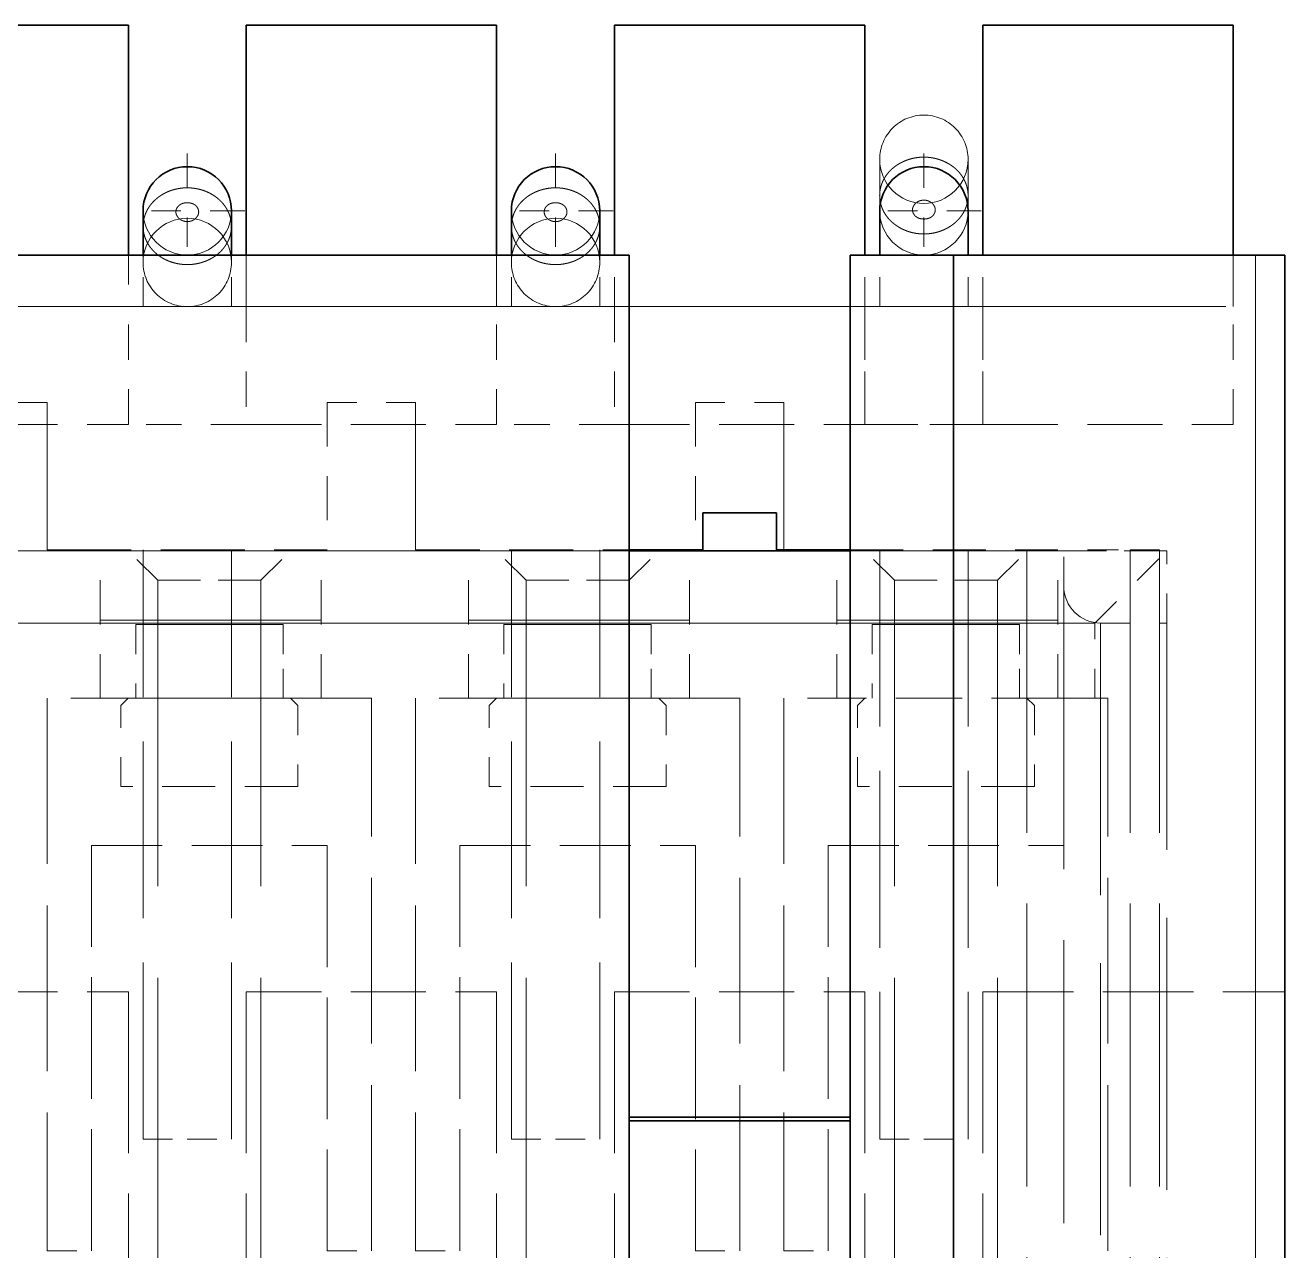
# Model space of a CAD drawing. Extents: x 23 to 417, y 3 to 294.
# Drawn here: x 121.774 to 126.049, y 101.903 to 106.062 of the extents above; entities that cross this region are included whole.
import ezdxf

# ---------------------------------------------------------------- set-up
doc = ezdxf.new("R2010")
doc.units = 0
doc.linetypes.add('DASHDOT', pattern=[18.5, 12, -3, 0.5, -3])
doc.linetypes.add('DASHED', pattern=[15, 12, -3])
doc.layers.get('0').update_dxf_attribs({"lineweight": 13})

# ---------------------------------------------------------------- blocks, each defined once
blk = doc.blocks.new('BLOCK3474')
at = {"color": 7, "linetype": 'DASHDOT', "lineweight": 13, "ltscale": 0.0195}
for p, q in [((9.0998, -39.8223), (9.0998, -40.6023)), ((9.4898, -40.2123), (8.7098, -40.2123))]:
    blk.add_line(p, q, dxfattribs=at)
blk = doc.blocks.new('BLOCK3481')
at = {"color": 7, "linetype": 'DASHDOT', "lineweight": 13, "ltscale": 0.0195}
for p, q in [((4.0998, -39.8223), (4.0998, -40.6023)), ((4.4898, -40.2123), (3.7098, -40.2123))]:
    blk.add_line(p, q, dxfattribs=at)
blk = doc.blocks.new('BLOCK3482')
at = {"color": 7, "linetype": 'DASHDOT', "lineweight": 13, "ltscale": 0.0195}
for p, q in [((6.5998, -39.8223), (6.5998, -40.6023)), ((6.9898, -40.2123), (6.2098, -40.2123))]:
    blk.add_line(p, q, dxfattribs=at)
blk = doc.blocks.new('BLOCK3494')
at = {"color": 7, "lineweight": 35, "ltscale": 0.0425}
for p, q in [((1.9998, -38.9523), (3.6998, -38.9523)), ((1.9998, -38.9523), (3.6998, -38.9523)), ((4.4998, -38.9523), (6.1998, -38.9523)), ((4.4998, -38.9523), (6.1998, -38.9523)), ((6.9998, -38.9523), (8.6998, -38.9523)), ((6.9998, -38.9523), (8.6998, -38.9523)), ((9.4998, -38.9523), (11.1998, -38.9523)), ((9.4998, -38.9523), (11.1998, -38.9523))]:
    blk.add_line(p, q, dxfattribs=at)
at = {"color": 7, "lineweight": 35, "ltscale": 0.039}
for p, q in [((3.6998, -38.9523), (3.6998, -40.5123)), ((3.6998, -38.9523), (3.6998, -40.5123)), ((4.4998, -40.5123), (4.4998, -38.9523)), ((4.4998, -40.5123), (4.4998, -38.9523)), ((6.1998, -38.9523), (6.1998, -40.5123)), ((6.1998, -38.9523), (6.1998, -40.5123)), ((6.9998, -40.5123), (6.9998, -38.9523)), ((6.9998, -40.5123), (6.9998, -38.9523)), ((8.6998, -38.9523), (8.6998, -40.5123)), ((8.6998, -38.9523), (8.6998, -40.5123)), ((9.4998, -40.5123), (9.4998, -38.9523)), ((9.4998, -40.5123), (9.4998, -38.9523)), ((11.1998, -40.5123), (11.1998, -38.9523)), ((11.1998, -38.9523), (11.1998, -40.5123))]:
    blk.add_line(p, q, dxfattribs=at)
at = {"color": 7, "linetype": 'DASHED', "lineweight": 13, "ltscale": 0.00875}
for p, q in [((8.7998, -40.2123), (8.7998, -39.8623)), ((8.7998, -40.2123), (8.7998, -39.8623)), ((9.3998, -40.2123), (9.3998, -39.8623)), ((9.3998, -40.2123), (9.3998, -39.8623)), ((3.7998, -40.2123), (3.7998, -40.5623)), ((3.7998, -40.2123), (3.7998, -40.5623)), ((4.3998, -40.2123), (4.3998, -40.5623)), ((4.3998, -40.2123), (4.3998, -40.5623)), ((6.2998, -40.2123), (6.2998, -40.5623)), ((6.2998, -40.2123), (6.2998, -40.5623)), ((6.8998, -40.2123), (6.8998, -40.5623)), ((6.8998, -40.2123), (6.8998, -40.5623)), ((3.6998, -40.5123), (3.6998, -40.8623)), ((3.6998, -40.5123), (3.6998, -40.8623)), ((3.7998, -40.8623), (3.7998, -40.5123)), ((3.7998, -40.8623), (3.7998, -40.5123)), ((4.3998, -40.8623), (4.3998, -40.5123)), ((4.3998, -40.8623), (4.3998, -40.5123)), ((4.4998, -40.8623), (4.4998, -40.5123)), ((4.4998, -40.5123), (4.4998, -40.8623)), ((6.1998, -40.5123), (6.1998, -40.8623)), ((6.1998, -40.8623), (6.1998, -40.5123)), ((6.2998, -40.8623), (6.2998, -40.5123)), ((6.2998, -40.8623), (6.2998, -40.5123)), ((6.8998, -40.8623), (6.8998, -40.5123)), ((6.8998, -40.8623), (6.8998, -40.5123)), ((6.9998, -40.8623), (6.9998, -40.5123)), ((6.9998, -40.8623), (6.9998, -40.5123)), ((8.6998, -40.8623), (8.6998, -40.5123)), ((8.6998, -40.8623), (8.6998, -40.5123)), ((8.7998, -40.8623), (8.7998, -40.5123)), ((8.7998, -40.8623), (8.7998, -40.5123)), ((9.3998, -40.8623), (9.3998, -40.5123)), ((9.3998, -40.8623), (9.3998, -40.5123)), ((9.4998, -40.8623), (9.4998, -40.5123)), ((9.4998, -40.8623), (9.4998, -40.5123)), ((11.1998, -40.5123), (11.1998, -40.8623)), ((11.1998, -40.8623), (11.1998, -40.5123))]:
    blk.add_line(p, q, dxfattribs=at)
at = {"color": 7, "linetype": 'DASHED', "lineweight": 13, "ltscale": 0.006138}
for p, q in [((8.7998, -39.8623), (8.7998, -40.1078)), ((8.7998, -39.8623), (8.7998, -40.1078)), ((3.7998, -40.5623), (3.7998, -40.3168)), ((3.7998, -40.5623), (3.7998, -40.3168)), ((4.3998, -40.5623), (4.3998, -40.3168)), ((4.3998, -40.5623), (4.3998, -40.3168)), ((6.2998, -40.5623), (6.2998, -40.3168)), ((6.2998, -40.5623), (6.2998, -40.3168)), ((6.8998, -40.5623), (6.8998, -40.3168)), ((6.8998, -40.5623), (6.8998, -40.3168))]:
    blk.add_line(p, q, dxfattribs=at)
at = {"color": 7, "linetype": 'DASHED', "lineweight": 13, "ltscale": 0.006137}
blk.add_line((9.3998, -39.8623), (9.3998, -40.1078), dxfattribs=at)
blk.add_line((9.3998, -39.8623), (9.3998, -40.1078), dxfattribs=at)
at = {"color": 7, "lineweight": 35, "ltscale": 0.0075}
for p, q in [((3.7998, -40.5123), (3.7998, -40.2123)), ((3.7998, -40.5123), (3.7998, -40.2123)), ((4.3998, -40.5123), (4.3998, -40.2123)), ((4.3998, -40.5123), (4.3998, -40.2123)), ((6.2998, -40.5123), (6.2998, -40.2123)), ((6.2998, -40.5123), (6.2998, -40.2123)), ((6.8998, -40.5123), (6.8998, -40.2123)), ((6.8998, -40.5123), (6.8998, -40.2123)), ((8.7998, -40.5123), (8.7998, -40.2123)), ((8.7998, -40.5123), (8.7998, -40.2123)), ((9.3998, -40.5123), (9.3998, -40.2123)), ((9.3998, -40.5123), (9.3998, -40.2123))]:
    blk.add_line(p, q, dxfattribs=at)
at = {"color": 7, "lineweight": 35, "ltscale": 0.4625}
for p, q in [((7.0998, -40.5123), (-11.4002, -40.5123)), ((-11.4002, -40.5123), (7.0998, -40.5123))]:
    blk.add_line(p, q, dxfattribs=at)
at = {"color": 7, "lineweight": 35, "ltscale": 0.146875}
for p, q in [((7.0998, -46.3873), (7.0998, -40.5123)), ((7.0998, -40.5123), (7.0998, -46.3873)), ((8.5998, -46.3873), (8.5998, -40.5123)), ((8.5998, -46.3873), (8.5998, -40.5123))]:
    blk.add_line(p, q, dxfattribs=at)
at = {"color": 7, "lineweight": 35, "ltscale": 0.0175}
blk.add_line((8.5998, -40.5123), (9.2998, -40.5123), dxfattribs=at)
blk.add_line((8.5998, -40.5123), (9.2998, -40.5123), dxfattribs=at)
at = {"color": 7, "lineweight": 35, "ltscale": 0.05125}
blk.add_line((9.2998, -40.5123), (11.3498, -40.5123), dxfattribs=at)
blk.add_line((9.2998, -40.5123), (11.3498, -40.5123), dxfattribs=at)
at = {"color": 7, "lineweight": 35, "ltscale": 0.21625}
for p, q in [((9.2998, -49.1623), (9.2998, -40.5123)), ((9.2998, -49.1623), (9.2998, -40.5123)), ((11.5498, -40.5123), (11.5498, -49.1623)), ((11.5498, -40.5123), (11.5498, -49.1623))]:
    blk.add_line(p, q, dxfattribs=at)
at = {"color": 7, "lineweight": 35, "ltscale": 0.005}
blk.add_line((11.3498, -40.5123), (11.5498, -40.5123), dxfattribs=at)
blk.add_line((11.3498, -40.5123), (11.5498, -40.5123), dxfattribs=at)
at = {"color": 7, "lineweight": 13, "ltscale": 0.21625}
blk.add_line((11.3498, -40.5123), (11.3498, -49.1623), dxfattribs=at)
blk.add_line((11.3498, -40.5123), (11.3498, -49.1623), dxfattribs=at)
at = {"color": 7, "linetype": 'DASHED', "lineweight": 13}
for p, q in [((-15.8502, -40.8623), (11.5498, -40.8623)), ((-15.8502, -40.8623), (11.5498, -40.8623)), ((10.2596, -43.0095), (-14.2604, -43.0095)), ((10.2596, -43.0095), (-14.2604, -43.0095))]:
    blk.add_line(p, q, dxfattribs=at)
at = {"color": 7, "linetype": 'DASHED', "lineweight": 13, "ltscale": 0.02}
for p, q in [((3.6998, -41.6623), (3.6998, -40.8623)), ((3.6998, -41.6623), (3.6998, -40.8623)), ((4.4998, -40.8623), (4.4998, -41.6623)), ((4.4998, -40.8623), (4.4998, -41.6623)), ((6.1998, -41.6623), (6.1998, -40.8623)), ((6.1998, -41.6623), (6.1998, -40.8623)), ((6.9998, -40.8623), (6.9998, -41.6623)), ((6.9998, -40.8623), (6.9998, -41.6623)), ((8.6998, -40.8623), (8.6998, -41.6623)), ((8.6998, -41.6623), (8.6998, -40.8623)), ((9.4998, -41.6623), (9.4998, -40.8623)), ((9.4998, -40.8623), (9.4998, -41.6623)), ((11.1998, -41.6623), (11.1998, -40.8623)), ((11.1998, -41.6623), (11.1998, -40.8623)), ((4.4998, -41.6623), (3.6998, -41.6623)), ((4.4998, -41.6623), (3.6998, -41.6623)), ((6.9998, -41.6623), (6.1998, -41.6623)), ((6.9998, -41.6623), (6.1998, -41.6623)), ((8.6998, -41.6623), (9.4998, -41.6623)), ((9.4998, -41.6623), (8.6998, -41.6623))]:
    blk.add_line(p, q, dxfattribs=at)
at = {"color": 7, "linetype": 'DASHED', "lineweight": 13, "ltscale": 0.015}
for p, q in [((3.1498, -41.5123), (2.5498, -41.5123)), ((2.5498, -41.5123), (3.1498, -41.5123)), ((5.6498, -41.5123), (5.0498, -41.5123)), ((5.0498, -41.5123), (5.6498, -41.5123)), ((8.1498, -41.5123), (7.5498, -41.5123)), ((7.5498, -41.5123), (8.1498, -41.5123))]:
    blk.add_line(p, q, dxfattribs=at)
at = {"color": 7, "linetype": 'DASHED', "lineweight": 13, "ltscale": 0.025}
for p, q in [((3.1498, -42.5123), (3.1498, -41.5123)), ((3.1498, -41.5123), (3.1498, -42.5123)), ((5.0498, -41.5123), (5.0498, -42.5123)), ((5.0498, -41.5123), (5.0498, -42.5123)), ((5.6498, -42.5123), (5.6498, -41.5123)), ((5.6498, -41.5123), (5.6498, -42.5123)), ((7.5498, -41.5123), (7.5498, -42.5123)), ((7.5498, -41.5123), (7.5498, -42.5123)), ((8.1498, -42.5123), (8.1498, -41.5123)), ((8.1498, -41.5123), (8.1498, -42.5123)), ((3.5096, -43.5195), (3.5096, -42.5195)), ((3.5096, -43.5195), (3.5096, -42.5195)), ((5.0096, -43.5195), (5.0096, -42.5195)), ((5.0096, -43.5195), (5.0096, -42.5195)), ((6.0096, -43.5195), (6.0096, -42.5195)), ((6.0096, -43.5195), (6.0096, -42.5195)), ((7.5096, -43.5195), (7.5096, -42.5195)), ((7.5096, -43.5195), (7.5096, -42.5195)), ((8.5096, -43.5195), (8.5096, -42.5195)), ((8.5096, -43.5195), (8.5096, -42.5195)), ((10.0096, -43.5195), (10.0096, -42.5195)), ((10.0096, -43.5195), (10.0096, -42.5195)), ((3.7496, -43.0195), (4.7496, -43.0195)), ((4.7496, -43.0195), (3.7496, -43.0195)), ((6.2496, -43.0195), (7.2496, -43.0195)), ((7.2496, -43.0195), (6.2496, -43.0195)), ((8.7496, -43.0195), (9.7496, -43.0195)), ((9.7496, -43.0195), (8.7496, -43.0195))]:
    blk.add_line(p, q, dxfattribs=at)
at = {"color": 7, "linetype": 'DASHED', "lineweight": 13, "ltscale": 0.0425}
for p, q in [((1.9998, -41.6623), (3.6998, -41.6623)), ((1.9998, -41.6623), (3.6998, -41.6623)), ((4.4998, -41.6623), (6.1998, -41.6623)), ((4.4998, -41.6623), (6.1998, -41.6623)), ((6.9998, -41.6623), (8.6998, -41.6623)), ((6.9998, -41.6623), (8.6998, -41.6623)), ((9.4998, -41.6623), (11.1998, -41.6623)), ((9.4998, -41.6623), (11.1998, -41.6623)), ((1.9998, -45.5123), (3.6998, -45.5123)), ((1.9998, -45.5123), (3.6998, -45.5123)), ((4.4998, -45.5123), (6.1998, -45.5123)), ((4.4998, -45.5123), (6.1998, -45.5123)), ((6.9998, -45.5123), (8.6998, -45.5123)), ((6.9998, -45.5123), (8.6998, -45.5123))]:
    blk.add_line(p, q, dxfattribs=at)
at = {"color": 7, "lineweight": 35, "ltscale": 0.00625}
for p, q in [((7.5998, -42.2623), (7.5998, -42.5123)), ((7.5998, -42.2623), (7.5998, -42.5123)), ((8.0998, -42.5123), (8.0998, -42.2623)), ((8.0998, -42.5123), (8.0998, -42.2623))]:
    blk.add_line(p, q, dxfattribs=at)
at = {"color": 7, "lineweight": 35, "ltscale": 0.0125}
for p, q in [((8.0998, -42.2623), (7.5998, -42.2623)), ((8.0998, -42.2623), (7.5998, -42.2623)), ((7.5998, -42.5123), (7.0998, -42.5123)), ((7.0998, -42.5123), (7.5998, -42.5123)), ((8.5998, -42.5123), (8.0998, -42.5123)), ((8.0998, -42.5123), (8.5998, -42.5123))]:
    blk.add_line(p, q, dxfattribs=at)
at = {"color": 7, "linetype": 'DASHED', "lineweight": 13, "ltscale": 0.4625}
for p, q in [((7.0998, -42.5195), (-11.4002, -42.5195)), ((-11.4002, -42.5195), (7.0998, -42.5195))]:
    blk.add_line(p, q, dxfattribs=at)
at = {"color": 7, "linetype": 'DASHED', "lineweight": 13, "ltscale": 0.0475}
blk.add_line((3.1498, -42.5123), (5.0498, -42.5123), dxfattribs=at)
blk.add_line((3.1498, -42.5123), (5.0498, -42.5123), dxfattribs=at)
at = {"color": 7, "linetype": 'DASHED', "lineweight": 13, "ltscale": 0.007071}
for p, q in [((3.8996, -42.7195), (3.6996, -42.5195)), ((3.8996, -42.7195), (3.6996, -42.5195)), ((4.5996, -42.7195), (4.7996, -42.5195)), ((4.5996, -42.7195), (4.7996, -42.5195)), ((6.3996, -42.7195), (6.1996, -42.5195)), ((6.3996, -42.7195), (6.1996, -42.5195)), ((7.0996, -42.7195), (7.2996, -42.5195)), ((7.0996, -42.7195), (7.2996, -42.5195)), ((8.8996, -42.7195), (8.6996, -42.5195)), ((8.8996, -42.7195), (8.6996, -42.5195)), ((9.5996, -42.7195), (9.7996, -42.5195)), ((9.5996, -42.7195), (9.7996, -42.5195))]:
    blk.add_line(p, q, dxfattribs=at)
at = {"color": 7, "linetype": 'DASHED', "lineweight": 13, "ltscale": 0.1}
for p, q in [((3.7998, -46.5123), (3.7998, -42.5123)), ((3.7998, -46.5123), (3.7998, -42.5123)), ((4.3998, -46.5123), (4.3998, -42.5123)), ((4.3998, -46.5123), (4.3998, -42.5123)), ((6.2998, -46.5123), (6.2998, -42.5123)), ((6.2998, -46.5123), (6.2998, -42.5123)), ((6.8998, -46.5123), (6.8998, -42.5123)), ((6.8998, -46.5123), (6.8998, -42.5123)), ((8.7998, -42.5123), (8.7998, -46.5123)), ((8.7998, -42.5123), (8.7998, -46.5123)), ((9.3998, -42.5123), (9.3998, -46.5123)), ((9.3998, -42.5123), (9.3998, -46.5123))]:
    blk.add_line(p, q, dxfattribs=at)
at = {"color": 7, "linetype": 'DASHED', "lineweight": 13, "ltscale": 0.03625}
blk.add_line((5.6498, -42.5123), (7.0998, -42.5123), dxfattribs=at)
blk.add_line((5.6498, -42.5123), (7.0998, -42.5123), dxfattribs=at)
at = {"color": 7, "lineweight": 35, "ltscale": 0.0375}
for p, q in [((8.5998, -42.5195), (7.0998, -42.5195)), ((7.0998, -42.5195), (8.5998, -42.5195)), ((7.0998, -46.3623), (8.5998, -46.3623)), ((7.0998, -46.3623), (8.5998, -46.3623)), ((7.0998, -46.3873), (8.5998, -46.3873)), ((7.0998, -46.3873), (8.5998, -46.3873))]:
    blk.add_line(p, q, dxfattribs=at)
at = {"color": 7, "linetype": 'DASHED', "lineweight": 13, "ltscale": 0.03}
for p, q in [((8.5998, -42.5123), (9.7998, -42.5123)), ((8.5998, -42.5123), (9.7998, -42.5123)), ((4.8496, -44.1195), (3.6496, -44.1195)), ((4.8496, -44.1195), (3.6496, -44.1195)), ((7.3496, -44.1195), (6.1496, -44.1195)), ((7.3496, -44.1195), (6.1496, -44.1195)), ((9.8496, -44.1195), (8.6496, -44.1195)), ((9.8496, -44.1195), (8.6496, -44.1195))]:
    blk.add_line(p, q, dxfattribs=at)
at = {"color": 7, "linetype": 'DASHED', "lineweight": 13, "ltscale": 0.036244}
for p, q in [((10.0496, -42.5195), (8.5998, -42.5195)), ((8.5998, -42.5195), (10.0496, -42.5195))]:
    blk.add_line(p, q, dxfattribs=at)
at = {"color": 7, "linetype": 'DASHED', "lineweight": 13, "ltscale": 0.0175}
for p, q in [((9.7998, -42.5123), (10.4998, -42.5123)), ((9.7998, -42.5123), (10.4998, -42.5123)), ((10.7496, -42.5195), (10.0496, -42.5195)), ((10.0496, -42.5195), (10.7496, -42.5195)), ((4.5996, -42.7195), (3.8996, -42.7195)), ((3.8996, -42.7195), (4.5996, -42.7195)), ((4.5996, -42.7195), (3.8996, -42.7195)), ((3.8996, -42.7195), (4.5996, -42.7195)), ((7.0996, -42.7195), (6.3996, -42.7195)), ((6.3996, -42.7195), (7.0996, -42.7195)), ((7.0996, -42.7195), (6.3996, -42.7195)), ((6.3996, -42.7195), (7.0996, -42.7195)), ((9.5996, -42.7195), (8.8996, -42.7195)), ((8.8996, -42.7195), (9.5996, -42.7195)), ((9.5996, -42.7195), (8.8996, -42.7195)), ((8.8996, -42.7195), (9.5996, -42.7195))]:
    blk.add_line(p, q, dxfattribs=at)
at = {"color": 7, "linetype": 'DASHED', "lineweight": 13, "ltscale": 0.16}
for p, q in [((9.7998, -42.5123), (9.7998, -48.9123)), ((9.7998, -42.5123), (9.7998, -48.9123)), ((10.4998, -42.5123), (10.4998, -48.9123)), ((10.4998, -42.5123), (10.4998, -48.9123)), ((10.4998, -42.5123), (10.4998, -48.9123)), ((10.4998, -42.5123), (10.4998, -48.9123)), ((10.6998, -42.5123), (10.6998, -48.9123)), ((10.6998, -42.5123), (10.6998, -48.9123))]:
    blk.add_line(p, q, dxfattribs=at)
at = {"color": 7, "linetype": 'DASHED', "lineweight": 13, "ltscale": 0.006}
blk.add_line((10.0496, -42.7595), (10.0496, -42.5195), dxfattribs=at)
blk.add_line((10.0496, -42.7595), (10.0496, -42.5195), dxfattribs=at)
at = {"color": 7, "linetype": 'DASHED', "lineweight": 13, "ltscale": 0.017324}
blk.add_line((10.2596, -43.0095), (10.7496, -42.5195), dxfattribs=at)
blk.add_line((10.2596, -43.0095), (10.7496, -42.5195), dxfattribs=at)
at = {"color": 7, "linetype": 'DASHED', "lineweight": 13, "ltscale": 0.005}
blk.add_line((10.6998, -42.5123), (10.4998, -42.5123), dxfattribs=at)
blk.add_line((10.6998, -42.5123), (10.4998, -42.5123), dxfattribs=at)
at = {"color": 7, "linetype": 'DASHED', "lineweight": 13, "ltscale": 0.01225}
blk.add_line((10.7496, -43.0095), (10.7496, -42.5195), dxfattribs=at)
blk.add_line((10.7496, -43.0095), (10.7496, -42.5195), dxfattribs=at)
at = {"color": 7, "linetype": 'DASHED', "lineweight": 13, "ltscale": 0.2075}
for p, q in [((3.8996, -51.0195), (3.8996, -42.7195)), ((3.8996, -51.0195), (3.8996, -42.7195)), ((4.5996, -51.0195), (4.5996, -42.7195)), ((4.5996, -51.0195), (4.5996, -42.7195)), ((6.3996, -51.0195), (6.3996, -42.7195)), ((6.3996, -51.0195), (6.3996, -42.7195)), ((8.8996, -51.0195), (8.8996, -42.7195)), ((8.8996, -51.0195), (8.8996, -42.7195)), ((9.5996, -51.0195), (9.5996, -42.7195)), ((9.5996, -51.0195), (9.5996, -42.7195))]:
    blk.add_line(p, q, dxfattribs=at)
at = {"color": 7, "linetype": 'DASHED', "lineweight": 13, "ltscale": 0.160071}
blk.add_line((10.0496, -42.7595), (10.0496, -49.1623), dxfattribs=at)
blk.add_line((10.0496, -42.7595), (10.0496, -49.1623), dxfattribs=at)
at = {"color": 7, "linetype": 'DASHED', "lineweight": 13, "ltscale": 0.0375}
for p, q in [((5.0096, -42.9895), (3.5096, -42.9895)), ((3.5096, -42.9895), (5.0096, -42.9895)), ((7.5096, -42.9895), (6.0096, -42.9895)), ((6.0096, -42.9895), (7.5096, -42.9895)), ((10.0096, -42.9895), (8.5096, -42.9895)), ((8.5096, -42.9895), (10.0096, -42.9895)), ((3.5096, -43.5195), (5.0096, -43.5195)), ((5.0096, -43.5195), (3.5096, -43.5195)), ((6.0096, -43.5195), (7.5096, -43.5195)), ((7.5096, -43.5195), (6.0096, -43.5195)), ((10.0096, -43.5195), (8.5096, -43.5195)), ((10.0096, -43.5195), (8.5096, -43.5195))]:
    blk.add_line(p, q, dxfattribs=at)
at = {"color": 7, "linetype": 'DASHED', "lineweight": 13, "ltscale": 0.0125}
for p, q in [((3.7496, -43.0195), (3.7496, -43.5195)), ((3.7496, -43.0195), (3.7496, -43.5195)), ((4.7496, -43.5195), (4.7496, -43.0195)), ((4.7496, -43.0195), (4.7496, -43.5195)), ((6.2496, -43.0195), (6.2496, -43.5195)), ((6.2496, -43.0195), (6.2496, -43.5195)), ((7.2496, -43.5195), (7.2496, -43.0195)), ((7.2496, -43.0195), (7.2496, -43.5195)), ((8.7496, -43.0195), (8.7496, -43.5195)), ((8.7496, -43.0195), (8.7496, -43.5195)), ((9.7496, -43.5195), (9.7496, -43.0195)), ((9.7496, -43.0195), (9.7496, -43.5195))]:
    blk.add_line(p, q, dxfattribs=at)
at = {"color": 7, "linetype": 'DASHED', "lineweight": 13, "ltscale": 0.01275}
blk.add_line((10.2596, -43.5195), (10.2596, -43.0095), dxfattribs=at)
blk.add_line((10.2596, -43.5195), (10.2596, -43.0095), dxfattribs=at)
at = {"color": 7, "linetype": 'DASHED', "lineweight": 13, "ltscale": 0.01125}
blk.add_line((10.2996, -43.0095), (10.7496, -43.0095), dxfattribs=at)
blk.add_line((10.2996, -43.0095), (10.7496, -43.0095), dxfattribs=at)
at = {"color": 7, "linetype": 'DASHED', "lineweight": 13, "ltscale": 0.153821}
for p, q in [((10.2996, -43.0095), (10.2996, -49.1623)), ((10.2996, -43.0095), (10.2996, -49.1623)), ((10.7496, -49.1623), (10.7496, -43.0095)), ((10.7496, -49.1623), (10.7496, -43.0095))]:
    blk.add_line(p, q, dxfattribs=at)
at = {"color": 7, "linetype": 'DASHED', "lineweight": 13, "ltscale": 0.009}
for p, q in [((3.5096, -43.5195), (3.1496, -43.5195)), ((3.5096, -43.5195), (3.1496, -43.5195)), ((6.0096, -43.5195), (5.6496, -43.5195)), ((6.0096, -43.5195), (5.6496, -43.5195)), ((8.5096, -43.5195), (8.1496, -43.5195)), ((8.5096, -43.5195), (8.1496, -43.5195))]:
    blk.add_line(p, q, dxfattribs=at)
at = {"color": 7, "linetype": 'DASHED', "lineweight": 13, "ltscale": 0.09375}
for p, q in [((3.1496, -43.5195), (3.1496, -47.2695)), ((3.1496, -43.5195), (3.1496, -47.2695)), ((5.3496, -47.2695), (5.3496, -43.5195)), ((5.3496, -47.2695), (5.3496, -43.5195)), ((5.6496, -43.5195), (5.6496, -47.2695)), ((5.6496, -43.5195), (5.6496, -47.2695)), ((7.8496, -47.2695), (7.8496, -43.5195)), ((7.8496, -47.2695), (7.8496, -43.5195)), ((8.1496, -43.5195), (8.1496, -47.2695)), ((8.1496, -43.5195), (8.1496, -47.2695)), ((10.3496, -47.2695), (10.3496, -43.5195)), ((10.3496, -47.2695), (10.3496, -43.5195))]:
    blk.add_line(p, q, dxfattribs=at)
at = {"color": 7, "linetype": 'DASHED', "lineweight": 13, "ltscale": 0.00475}
for p, q in [((3.6996, -43.5195), (3.5096, -43.5195)), ((3.5096, -43.5195), (3.6996, -43.5195)), ((6.1996, -43.5195), (6.0096, -43.5195)), ((6.0096, -43.5195), (6.1996, -43.5195)), ((8.5096, -43.5195), (8.6996, -43.5195)), ((8.5096, -43.5195), (8.6996, -43.5195))]:
    blk.add_line(p, q, dxfattribs=at)
at = {"color": 7, "linetype": 'DASHED', "lineweight": 13, "ltscale": 0.001768}
for p, q in [((3.6496, -43.5695), (3.6996, -43.5195)), ((3.6496, -43.5695), (3.6996, -43.5195)), ((4.7996, -43.5195), (4.8496, -43.5695)), ((4.7996, -43.5195), (4.8496, -43.5695)), ((6.1496, -43.5695), (6.1996, -43.5195)), ((6.1496, -43.5695), (6.1996, -43.5195)), ((7.2996, -43.5195), (7.3496, -43.5695)), ((7.2996, -43.5195), (7.3496, -43.5695)), ((8.6496, -43.5695), (8.6996, -43.5195)), ((8.6496, -43.5695), (8.6996, -43.5195)), ((9.8496, -43.5695), (9.7996, -43.5195)), ((9.7996, -43.5195), (9.8496, -43.5695))]:
    blk.add_line(p, q, dxfattribs=at)
at = {"color": 7, "linetype": 'DASHED', "lineweight": 13, "ltscale": 0.00525}
for p, q in [((5.0096, -43.5195), (4.7996, -43.5195)), ((5.0096, -43.5195), (4.7996, -43.5195)), ((7.5096, -43.5195), (7.2996, -43.5195)), ((7.5096, -43.5195), (7.2996, -43.5195)), ((10.0096, -43.5195), (9.7996, -43.5195)), ((10.0096, -43.5195), (9.7996, -43.5195))]:
    blk.add_line(p, q, dxfattribs=at)
at = {"color": 7, "linetype": 'DASHED', "lineweight": 13, "ltscale": 0.0085}
for p, q in [((5.0096, -43.5195), (5.3496, -43.5195)), ((5.3496, -43.5195), (5.0096, -43.5195)), ((7.5096, -43.5195), (7.8496, -43.5195)), ((7.8496, -43.5195), (7.5096, -43.5195)), ((10.0096, -43.5195), (10.3496, -43.5195)), ((10.3496, -43.5195), (10.0096, -43.5195))]:
    blk.add_line(p, q, dxfattribs=at)
at = {"color": 7, "linetype": 'DASHED', "lineweight": 13, "ltscale": 0.01375}
for p, q in [((3.6496, -44.1195), (3.6496, -43.5695)), ((3.6496, -44.1195), (3.6496, -43.5695)), ((4.8496, -43.5695), (4.8496, -44.1195)), ((4.8496, -43.5695), (4.8496, -44.1195)), ((6.1496, -44.1195), (6.1496, -43.5695)), ((6.1496, -44.1195), (6.1496, -43.5695)), ((7.3496, -43.5695), (7.3496, -44.1195)), ((7.3496, -43.5695), (7.3496, -44.1195)), ((8.6496, -44.1195), (8.6496, -43.5695)), ((8.6496, -44.1195), (8.6496, -43.5695)), ((9.8496, -43.5695), (9.8496, -44.1195)), ((9.8496, -43.5695), (9.8496, -44.1195))]:
    blk.add_line(p, q, dxfattribs=at)
at = {"color": 7, "linetype": 'DASHED', "lineweight": 13, "ltscale": 0.06875}
for p, q in [((3.4496, -47.2695), (3.4496, -44.5195)), ((3.4496, -47.2695), (3.4496, -44.5195)), ((5.0496, -44.5195), (5.0496, -47.2695)), ((5.0496, -44.5195), (5.0496, -47.2695)), ((5.9496, -47.2695), (5.9496, -44.5195)), ((5.9496, -47.2695), (5.9496, -44.5195)), ((7.5496, -44.5195), (7.5496, -47.2695)), ((7.5496, -44.5195), (7.5496, -47.2695)), ((8.4496, -47.2695), (8.4496, -44.5195)), ((8.4496, -47.2695), (8.4496, -44.5195))]:
    blk.add_line(p, q, dxfattribs=at)
at = {"color": 7, "linetype": 'DASHED', "lineweight": 13, "ltscale": 0.04}
for p, q in [((3.4496, -44.5195), (5.0496, -44.5195)), ((3.4496, -44.5195), (5.0496, -44.5195)), ((5.9496, -44.5195), (7.5496, -44.5195)), ((5.9496, -44.5195), (7.5496, -44.5195)), ((8.4496, -44.5195), (10.0496, -44.5195)), ((8.4496, -44.5195), (10.0496, -44.5195))]:
    blk.add_line(p, q, dxfattribs=at)
at = {"color": 7, "linetype": 'DASHED', "lineweight": 13, "ltscale": 0.09125}
for p, q in [((3.6998, -45.5123), (3.6998, -49.1623)), ((3.6998, -45.5123), (3.6998, -49.1623)), ((4.4998, -45.5123), (4.4998, -49.1623)), ((4.4998, -45.5123), (4.4998, -49.1623)), ((6.1998, -45.5123), (6.1998, -49.1623)), ((6.1998, -45.5123), (6.1998, -49.1623)), ((6.9998, -45.5123), (6.9998, -49.1623)), ((6.9998, -45.5123), (6.9998, -49.1623)), ((8.6998, -45.5123), (8.6998, -49.1623)), ((8.6998, -45.5123), (8.6998, -49.1623)), ((9.4998, -45.5123), (9.4998, -49.1623)), ((9.4998, -45.5123), (9.4998, -49.1623))]:
    blk.add_line(p, q, dxfattribs=at)
at = {"color": 7, "linetype": 'DASHED', "lineweight": 13, "ltscale": 0.05125}
blk.add_line((9.4998, -45.5123), (11.5498, -45.5123), dxfattribs=at)
blk.add_line((9.4998, -45.5123), (11.5498, -45.5123), dxfattribs=at)
at = {"color": 7, "lineweight": 35, "ltscale": 0.036875}
for p, q in [((7.0998, -47.8623), (7.0998, -46.3873)), ((7.0998, -47.8623), (7.0998, -46.3873)), ((8.5998, -46.3873), (8.5998, -47.8623)), ((8.5998, -46.3873), (8.5998, -47.8623))]:
    blk.add_line(p, q, dxfattribs=at)
at = {"color": 7, "linetype": 'DASHED', "lineweight": 13, "ltscale": 0.0075}
for p, q in [((3.7998, -46.5123), (4.0998, -46.5123)), ((3.7998, -46.5123), (4.0998, -46.5123)), ((4.0998, -46.5123), (4.3998, -46.5123)), ((4.0998, -46.5123), (4.3998, -46.5123)), ((6.2998, -46.5123), (6.5998, -46.5123)), ((6.2998, -46.5123), (6.5998, -46.5123)), ((6.5998, -46.5123), (6.8998, -46.5123)), ((6.5998, -46.5123), (6.8998, -46.5123)), ((8.7998, -46.5123), (9.0998, -46.5123)), ((8.7998, -46.5123), (9.0998, -46.5123)), ((9.0998, -46.5123), (9.3998, -46.5123)), ((9.0998, -46.5123), (9.3998, -46.5123)), ((3.1496, -47.2695), (3.4496, -47.2695)), ((3.1496, -47.2695), (3.4496, -47.2695)), ((5.0496, -47.2695), (5.3496, -47.2695)), ((5.0496, -47.2695), (5.3496, -47.2695)), ((5.6496, -47.2695), (5.9496, -47.2695)), ((5.6496, -47.2695), (5.9496, -47.2695)), ((7.5496, -47.2695), (7.8496, -47.2695)), ((7.5496, -47.2695), (7.8496, -47.2695)), ((8.1496, -47.2695), (8.4496, -47.2695)), ((8.1496, -47.2695), (8.4496, -47.2695))]:
    blk.add_line(p, q, dxfattribs=at)
at = {"color": 7, "linetype": 'DASHED', "lineweight": 13}
for centre, radius, start, end in [((9.0998, -39.8623), 0.3, 90, 180.00001), ((9.0998, -39.8623), 0.3, 90, 180.00001), ((9.0998, -39.8623), 0.3, 359.99999, 90), ((9.0998, -39.8623), 0.3, 359.99999, 90), ((9.0998, -39.8623), 0.3, 180.00001, 270), ((9.0998, -39.8623), 0.3, 180.00001, 270), ((9.0998, -39.8623), 0.3, 270, 359.99999), ((9.0998, -39.8623), 0.3, 270, 359.99999), ((4.0998, -40.2123), 0.3, 180, 360), ((4.0998, -40.2123), 0.3, 180, 360), ((4.0998, -40.5623), 0.3, 90, 179.99999), ((4.0998, -40.5623), 0.3, 90, 179.99999), ((4.0998, -40.5623), 0.3, 0.00001, 90), ((4.0998, -40.5623), 0.3, 0.00001, 90), ((6.5998, -40.2123), 0.3, 180, 360), ((6.5998, -40.2123), 0.3, 180, 360), ((6.5998, -40.5623), 0.3, 90, 179.99999), ((6.5998, -40.5623), 0.3, 90, 179.99999), ((6.5998, -40.5623), 0.3, 0.00001, 90), ((6.5998, -40.5623), 0.3, 0.00001, 90), ((9.0998, -40.2123), 0.3, 180, 360), ((9.0998, -40.2123), 0.3, 180, 360), ((4.0998, -40.5623), 0.3, 179.99999, 270), ((4.0998, -40.5623), 0.3, 179.99999, 270), ((4.0998, -40.5623), 0.3, 270, 0.00001), ((4.0998, -40.5623), 0.3, 270, 0.00001), ((6.5998, -40.5623), 0.3, 179.99999, 270), ((6.5998, -40.5623), 0.3, 179.99999, 270), ((6.5998, -40.5623), 0.3, 270, 0.00001), ((6.5998, -40.5623), 0.3, 270, 0.00001), ((10.2997, -42.7594), 0.2501, 180.02118, 269.97905), ((10.2997, -42.7594), 0.2501, 180.02118, 269.97905)]:
    blk.add_arc(centre, radius, start, end, dxfattribs=at)
at = {"color": 7, "lineweight": 35}
for centre in [(4.0998, -40.2123), (4.0998, -40.2123), (6.5998, -40.2123), (6.5998, -40.2123), (9.0998, -40.2123), (9.0998, -40.2123)]:
    blk.add_arc(centre, 0.3, 0, 180, dxfattribs=at)
at = {"color": 7, "linetype": 'DASHED', "lineweight": 13}
for points, knots in [([(8.7997, -40.1078), (8.7997, -40.0831), (8.8031, -40.0585), (8.8103, -40.0337), (8.8307, -39.9863), (8.8624, -39.9456), (8.8814, -39.9269), (8.9235, -39.8941), (8.9726, -39.8706), (8.999, -39.8611), (9.0347, -39.8524), (9.0717, -39.8487), (9.0811, -39.8481), (9.0904, -39.8478), (9.0998, -39.8478)], [0, 0, 0, 0, 0, 0, 0.2114532, 0.2114532, 0.2114532, 0.4260712, 0.4260712, 0.4260712, 0.6448299, 0.6448299, 0.6448299, 0.7180212, 0.7180212, 0.7180212, 0.7180212, 0.7180212, 0.7180212]), ([(8.7997, -40.1078), (8.7997, -40.0831), (8.8031, -40.0585), (8.8103, -40.0337), (8.8307, -39.9863), (8.8624, -39.9456), (8.8814, -39.9269), (8.9235, -39.8941), (8.9726, -39.8706), (8.999, -39.8611), (9.0347, -39.8524), (9.0717, -39.8487), (9.0811, -39.8481), (9.0904, -39.8478), (9.0998, -39.8478)], [0, 0, 0, 0, 0, 0, 0.2114532, 0.2114532, 0.2114532, 0.4260712, 0.4260712, 0.4260712, 0.6448299, 0.6448299, 0.6448299, 0.7180212, 0.7180212, 0.7180212, 0.7180212, 0.7180212, 0.7180212]), ([(9.0998, -39.8478), (9.1283, -39.8477), (9.1567, -39.8507), (9.1838, -39.8563), (9.2454, -39.8762), (9.2997, -39.9099), (9.3272, -39.9329), (9.3662, -39.9794), (9.3897, -40.0348), (9.3966, -40.0592), (9.4, -40.0835), (9.3999, -40.1078)], [0, 0, 0, 0, 0, 0, 0.2222729, 0.2222729, 0.2222729, 0.5117961, 0.5117961, 0.5117961, 0.7199314, 0.7199314, 0.7199314, 0.7199314, 0.7199314, 0.7199314]), ([(9.0998, -39.8478), (9.1283, -39.8477), (9.1567, -39.8507), (9.1838, -39.8563), (9.2454, -39.8762), (9.2997, -39.9099), (9.3272, -39.9329), (9.3662, -39.9794), (9.3897, -40.0348), (9.3966, -40.0592), (9.4, -40.0835), (9.3999, -40.1078)], [0, 0, 0, 0, 0, 0, 0.2222729, 0.2222729, 0.2222729, 0.5117961, 0.5117961, 0.5117961, 0.7199314, 0.7199314, 0.7199314, 0.7199314, 0.7199314, 0.7199314]), ([(3.7998, -40.3168), (3.7998, -40.2844), (3.8056, -40.252), (3.8173, -40.2205), (3.8518, -40.1612), (3.9053, -40.1141), (3.9364, -40.0943), (3.9877, -40.0714), (4.0428, -40.0598), (4.0618, -40.0571), (4.0808, -40.0558), (4.0998, -40.0558)], [0, 0, 0, 0, 0, 0, 0.311987, 0.311987, 0.311987, 0.6316022, 0.6316022, 0.6316022, 0.7936821, 0.7936821, 0.7936821, 0.7936821, 0.7936821, 0.7936821]), ([(4.0998, -40.0558), (4.0616, -40.0558), (4.0238, -40.0611), (3.9869, -40.0715), (3.9185, -40.1024), (3.8642, -40.1504), (3.8418, -40.1776), (3.8166, -40.2221), (3.8039, -40.2699), (3.8012, -40.2855), (3.7998, -40.3012), (3.7998, -40.3168)], [0, 0, 0, 0, 0, 0, 0.3246153, 0.3246153, 0.3246153, 0.6408949, 0.6408949, 0.6408949, 0.7914668, 0.7914668, 0.7914668, 0.7914668, 0.7914668, 0.7914668]), ([(4.0998, -40.0558), (4.138, -40.0558), (4.1759, -40.0611), (4.2128, -40.0715), (4.2811, -40.1024), (4.3355, -40.1504), (4.3578, -40.1776), (4.3831, -40.2221), (4.3958, -40.2699), (4.3985, -40.2855), (4.3998, -40.3012), (4.3998, -40.3168)], [0, 0, 0, 0, 0, 0, 0.3246153, 0.3246153, 0.3246153, 0.6408949, 0.6408949, 0.6408949, 0.7914668, 0.7914668, 0.7914668, 0.7914668, 0.7914668, 0.7914668]), ([(4.3998, -40.3168), (4.3998, -40.2844), (4.394, -40.252), (4.3824, -40.2205), (4.3479, -40.1612), (4.2944, -40.1141), (4.2633, -40.0943), (4.212, -40.0714), (4.1568, -40.0598), (4.1379, -40.0571), (4.1189, -40.0558), (4.0998, -40.0558)], [0, 0, 0, 0, 0, 0, 0.311987, 0.311987, 0.311987, 0.6316022, 0.6316022, 0.6316022, 0.7936821, 0.7936821, 0.7936821, 0.7936821, 0.7936821, 0.7936821]), ([(6.2998, -40.3168), (6.2998, -40.2844), (6.3056, -40.252), (6.3173, -40.2205), (6.3518, -40.1612), (6.4053, -40.1141), (6.4364, -40.0943), (6.4877, -40.0714), (6.5428, -40.0598), (6.5618, -40.0571), (6.5808, -40.0558), (6.5998, -40.0558)], [0, 0, 0, 0, 0, 0, 0.311987, 0.311987, 0.311987, 0.6316022, 0.6316022, 0.6316022, 0.7936821, 0.7936821, 0.7936821, 0.7936821, 0.7936821, 0.7936821]), ([(6.5998, -40.0558), (6.5616, -40.0558), (6.5238, -40.0611), (6.4869, -40.0715), (6.4185, -40.1024), (6.3642, -40.1504), (6.3418, -40.1776), (6.3166, -40.2221), (6.3039, -40.2699), (6.3012, -40.2855), (6.2998, -40.3012), (6.2998, -40.3168)], [0, 0, 0, 0, 0, 0, 0.3246153, 0.3246153, 0.3246153, 0.6408949, 0.6408949, 0.6408949, 0.7914668, 0.7914668, 0.7914668, 0.7914668, 0.7914668, 0.7914668]), ([(6.5998, -40.0558), (6.638, -40.0558), (6.6759, -40.0611), (6.7128, -40.0715), (6.7811, -40.1024), (6.8355, -40.1504), (6.8578, -40.1776), (6.8831, -40.2221), (6.8958, -40.2699), (6.8985, -40.2855), (6.8998, -40.3012), (6.8998, -40.3168)], [0, 0, 0, 0, 0, 0, 0.3246153, 0.3246153, 0.3246153, 0.6408949, 0.6408949, 0.6408949, 0.7914668, 0.7914668, 0.7914668, 0.7914668, 0.7914668, 0.7914668]), ([(6.8998, -40.3168), (6.8998, -40.2844), (6.894, -40.252), (6.8824, -40.2205), (6.8479, -40.1612), (6.7944, -40.1141), (6.7633, -40.0943), (6.712, -40.0714), (6.6568, -40.0598), (6.6379, -40.0571), (6.6189, -40.0558), (6.5998, -40.0558)], [0, 0, 0, 0, 0, 0, 0.311987, 0.311987, 0.311987, 0.6316022, 0.6316022, 0.6316022, 0.7936821, 0.7936821, 0.7936821, 0.7936821, 0.7936821, 0.7936821]), ([(4.0998, -40.2847), (4.0941, -40.2849), (4.0883, -40.2845), (4.0827, -40.2837), (4.0667, -40.2798), (4.0522, -40.2717), (4.0434, -40.2648), (4.0299, -40.2499), (4.023, -40.2322), (4.0214, -40.2226), (4.0226, -40.2047), (4.0307, -40.189), (4.0362, -40.1818), (4.0483, -40.1703), (4.0623, -40.1634), (4.07, -40.1608), (4.0803, -40.1584), (4.0903, -40.1573), (4.0934, -40.1571), (4.0966, -40.157), (4.0998, -40.157)], [0, 0, 0, 0, 0, 0, 0.0703997, 0.0703997, 0.0703997, 0.2098449, 0.2098449, 0.2098449, 0.3460274, 0.3460274, 0.3460274, 0.4815607, 0.4815607, 0.4815607, 0.6153653, 0.6153653, 0.6153653, 0.6771857, 0.6771857, 0.6771857, 0.6771857, 0.6771857, 0.6771857]), ([(4.0998, -40.2847), (4.0941, -40.2849), (4.0883, -40.2845), (4.0827, -40.2837), (4.0667, -40.2798), (4.0522, -40.2717), (4.0434, -40.2648), (4.0299, -40.2499), (4.023, -40.2322), (4.0214, -40.2226), (4.0226, -40.2047), (4.0307, -40.189), (4.0362, -40.1818), (4.0483, -40.1703), (4.0623, -40.1634), (4.07, -40.1608), (4.0803, -40.1584), (4.0903, -40.1573), (4.0934, -40.1571), (4.0966, -40.157), (4.0998, -40.157)], [0, 0, 0, 0, 0, 0, 0.0703997, 0.0703997, 0.0703997, 0.2098449, 0.2098449, 0.2098449, 0.3460274, 0.3460274, 0.3460274, 0.4815607, 0.4815607, 0.4815607, 0.6153653, 0.6153653, 0.6153653, 0.6771857, 0.6771857, 0.6771857, 0.6771857, 0.6771857, 0.6771857]), ([(4.0998, -40.157), (4.1033, -40.157), (4.1067, -40.1571), (4.1101, -40.1574), (4.1202, -40.1585), (4.1309, -40.1612), (4.1384, -40.1638), (4.1523, -40.1709), (4.1642, -40.1826), (4.1695, -40.1899), (4.1759, -40.203), (4.1777, -40.2176), (4.1775, -40.2237), (4.1747, -40.2389), (4.1669, -40.2529), (4.1606, -40.2606), (4.1485, -40.2711), (4.134, -40.2783), (4.1289, -40.2804), (4.1202, -40.283), (4.1111, -40.2844), (4.1073, -40.2847), (4.1036, -40.2848), (4.0998, -40.2847)], [0, 0, 0, 0, 0, 0, 0.066301, 0.066301, 0.066301, 0.1991673, 0.1991673, 0.1991673, 0.3340636, 0.3340636, 0.3340636, 0.4245515, 0.4245515, 0.4245515, 0.5617093, 0.5617093, 0.5617093, 0.6316173, 0.6316173, 0.6316173, 0.6774629, 0.6774629, 0.6774629, 0.6774629, 0.6774629, 0.6774629]), ([(4.0998, -40.157), (4.1033, -40.157), (4.1067, -40.1571), (4.1101, -40.1574), (4.1202, -40.1585), (4.1309, -40.1612), (4.1384, -40.1638), (4.1523, -40.1709), (4.1642, -40.1826), (4.1695, -40.1899), (4.1759, -40.203), (4.1777, -40.2176), (4.1775, -40.2237), (4.1747, -40.2389), (4.1669, -40.2529), (4.1606, -40.2606), (4.1485, -40.2711), (4.134, -40.2783), (4.1289, -40.2804), (4.1202, -40.283), (4.1111, -40.2844), (4.1073, -40.2847), (4.1036, -40.2848), (4.0998, -40.2847)], [0, 0, 0, 0, 0, 0, 0.066301, 0.066301, 0.066301, 0.1991673, 0.1991673, 0.1991673, 0.3340636, 0.3340636, 0.3340636, 0.4245515, 0.4245515, 0.4245515, 0.5617093, 0.5617093, 0.5617093, 0.6316173, 0.6316173, 0.6316173, 0.6774629, 0.6774629, 0.6774629, 0.6774629, 0.6774629, 0.6774629]), ([(6.5998, -40.2847), (6.5941, -40.2849), (6.5883, -40.2845), (6.5827, -40.2837), (6.5667, -40.2797), (6.5522, -40.2718), (6.5434, -40.2648), (6.5299, -40.2499), (6.523, -40.2322), (6.5214, -40.2226), (6.5227, -40.2047), (6.5307, -40.189), (6.5362, -40.1818), (6.5483, -40.1703), (6.5623, -40.1634), (6.5699, -40.1608), (6.5803, -40.1584), (6.5903, -40.1573), (6.5934, -40.1571), (6.5966, -40.157), (6.5998, -40.157)], [0, 0, 0, 0, 0, 0, 0.0703564, 0.0703564, 0.0703564, 0.2097702, 0.2097702, 0.2097702, 0.3459265, 0.3459265, 0.3459265, 0.4814373, 0.4814373, 0.4814373, 0.6151693, 0.6151693, 0.6151693, 0.6770153, 0.6770153, 0.6770153, 0.6770153, 0.6770153, 0.6770153]), ([(6.5998, -40.2847), (6.5941, -40.2849), (6.5883, -40.2845), (6.5827, -40.2837), (6.5667, -40.2797), (6.5522, -40.2718), (6.5434, -40.2648), (6.5299, -40.2499), (6.523, -40.2322), (6.5214, -40.2226), (6.5227, -40.2047), (6.5307, -40.189), (6.5362, -40.1818), (6.5483, -40.1703), (6.5623, -40.1634), (6.5699, -40.1608), (6.5803, -40.1584), (6.5903, -40.1573), (6.5934, -40.1571), (6.5966, -40.157), (6.5998, -40.157)], [0, 0, 0, 0, 0, 0, 0.0703564, 0.0703564, 0.0703564, 0.2097702, 0.2097702, 0.2097702, 0.3459265, 0.3459265, 0.3459265, 0.4814373, 0.4814373, 0.4814373, 0.6151693, 0.6151693, 0.6151693, 0.6770153, 0.6770153, 0.6770153, 0.6770153, 0.6770153, 0.6770153]), ([(6.5998, -40.157), (6.6067, -40.157), (6.6136, -40.1575), (6.6202, -40.1585), (6.6348, -40.1621), (6.6487, -40.1692), (6.6553, -40.1738), (6.6684, -40.1869), (6.6764, -40.2042), (6.6787, -40.2147), (6.677, -40.2348), (6.6669, -40.253), (6.6606, -40.2606), (6.6485, -40.2711), (6.634, -40.2784), (6.6289, -40.2804), (6.6202, -40.283), (6.6111, -40.2844), (6.6073, -40.2847), (6.6036, -40.2848), (6.5998, -40.2847)], [0, 0, 0, 0, 0, 0, 0.1326688, 0.1326688, 0.1326688, 0.2667082, 0.2667082, 0.2667082, 0.4245236, 0.4245236, 0.4245236, 0.5616617, 0.5616617, 0.5616617, 0.6315605, 0.6315605, 0.6315605, 0.6773858, 0.6773858, 0.6773858, 0.6773858, 0.6773858, 0.6773858]), ([(6.5998, -40.157), (6.6067, -40.157), (6.6136, -40.1575), (6.6202, -40.1585), (6.6348, -40.1621), (6.6487, -40.1692), (6.6553, -40.1738), (6.6684, -40.1869), (6.6764, -40.2042), (6.6787, -40.2147), (6.677, -40.2348), (6.6669, -40.253), (6.6606, -40.2606), (6.6485, -40.2711), (6.634, -40.2784), (6.6289, -40.2804), (6.6202, -40.283), (6.6111, -40.2844), (6.6073, -40.2847), (6.6036, -40.2848), (6.5998, -40.2847)], [0, 0, 0, 0, 0, 0, 0.1326688, 0.1326688, 0.1326688, 0.2667082, 0.2667082, 0.2667082, 0.4245236, 0.4245236, 0.4245236, 0.5616617, 0.5616617, 0.5616617, 0.6315605, 0.6315605, 0.6315605, 0.6773858, 0.6773858, 0.6773858, 0.6773858, 0.6773858, 0.6773858]), ([(9.0998, -40.3688), (9.0704, -40.3689), (9.0411, -40.3657), (9.0141, -40.36), (8.9601, -40.3419), (8.912, -40.3133), (8.8905, -40.2972), (8.8466, -40.2552), (8.817, -40.2033), (8.8054, -40.1707), (8.7998, -40.1392), (8.7997, -40.1078)], [0, 0, 0, 0, 0, 0, 0.2204567, 0.2204567, 0.2204567, 0.4346636, 0.4346636, 0.4346636, 0.7032891, 0.7032891, 0.7032891, 0.7032891, 0.7032891, 0.7032891]), ([(9.0998, -40.3688), (9.0704, -40.3689), (9.0411, -40.3657), (9.0141, -40.36), (8.9601, -40.3419), (8.912, -40.3133), (8.8905, -40.2972), (8.8466, -40.2552), (8.817, -40.2033), (8.8054, -40.1707), (8.7998, -40.1392), (8.7997, -40.1078)], [0, 0, 0, 0, 0, 0, 0.2204567, 0.2204567, 0.2204567, 0.4346636, 0.4346636, 0.4346636, 0.7032891, 0.7032891, 0.7032891, 0.7032891, 0.7032891, 0.7032891]), ([(9.0998, -40.1399), (9.0941, -40.1397), (9.0884, -40.14), (9.0827, -40.1409), (9.0662, -40.145), (9.0516, -40.1532), (9.0426, -40.1607), (9.0299, -40.1754), (9.0232, -40.1925), (9.0214, -40.201), (9.0222, -40.2188), (9.0302, -40.2351), (9.0366, -40.2436), (9.0517, -40.2574), (9.0702, -40.2645), (9.0806, -40.2667), (9.0905, -40.2675), (9.0998, -40.2676)], [0, 0, 0, 0, 0, 0, 0.0369204, 0.0369204, 0.0369204, 0.1130657, 0.1130657, 0.1130657, 0.1761784, 0.1761784, 0.1761784, 0.2525318, 0.2525318, 0.2525318, 0.3354662, 0.3354662, 0.3354662, 0.3354662, 0.3354662, 0.3354662]), ([(9.0998, -40.2676), (9.0897, -40.2675), (9.0788, -40.2665), (9.0675, -40.2639), (9.049, -40.2558), (9.0345, -40.2409), (9.0291, -40.2328), (9.0219, -40.2171), (9.0215, -40.2), (9.0235, -40.1915), (9.0291, -40.178), (9.0384, -40.166), (9.0431, -40.1611), (9.0552, -40.151), (9.0701, -40.1438), (9.08, -40.1408), (9.0899, -40.1395), (9.0998, -40.1399)], [0, 0, 0, 0, 0, 0, 0.09021, 0.09021, 0.09021, 0.1608175, 0.1608175, 0.1608175, 0.2239982, 0.2239982, 0.2239982, 0.2713438, 0.2713438, 0.2713438, 0.3355483, 0.3355483, 0.3355483, 0.3355483, 0.3355483, 0.3355483]), ([(9.3999, -40.1078), (9.3999, -40.1396), (9.3941, -40.1715), (9.3822, -40.2045), (9.3479, -40.2637), (9.295, -40.31), (9.263, -40.3299), (9.2122, -40.3532), (9.1575, -40.3649), (9.1387, -40.3675), (9.1193, -40.3689), (9.0998, -40.3688)], [0, 0, 0, 0, 0, 0, 0.2718483, 0.2718483, 0.2718483, 0.5534738, 0.5534738, 0.5534738, 0.6994015, 0.6994015, 0.6994015, 0.6994015, 0.6994015, 0.6994015]), ([(9.3999, -40.1078), (9.3999, -40.1396), (9.3941, -40.1715), (9.3822, -40.2045), (9.3479, -40.2637), (9.295, -40.31), (9.263, -40.3299), (9.2122, -40.3532), (9.1575, -40.3649), (9.1387, -40.3675), (9.1193, -40.3689), (9.0998, -40.3688)], [0, 0, 0, 0, 0, 0, 0.2718483, 0.2718483, 0.2718483, 0.5534738, 0.5534738, 0.5534738, 0.6994015, 0.6994015, 0.6994015, 0.6994015, 0.6994015, 0.6994015]), ([(9.0998, -40.1399), (9.1056, -40.1397), (9.1112, -40.14), (9.1169, -40.1409), (9.1335, -40.145), (9.1481, -40.1532), (9.157, -40.1607), (9.1698, -40.1754), (9.1765, -40.1925), (9.1782, -40.201), (9.1775, -40.2188), (9.1694, -40.2351), (9.1631, -40.2436), (9.148, -40.2574), (9.1294, -40.2645), (9.1191, -40.2667), (9.1091, -40.2675), (9.0998, -40.2676)], [0, 0, 0, 0, 0, 0, 0.0369204, 0.0369204, 0.0369204, 0.1130657, 0.1130657, 0.1130657, 0.1761784, 0.1761784, 0.1761784, 0.2525318, 0.2525318, 0.2525318, 0.3354662, 0.3354662, 0.3354662, 0.3354662, 0.3354662, 0.3354662]), ([(9.0998, -40.1399), (9.1056, -40.1397), (9.1112, -40.14), (9.1169, -40.1409), (9.1335, -40.145), (9.1481, -40.1532), (9.157, -40.1607), (9.1698, -40.1754), (9.1765, -40.1925), (9.1782, -40.201), (9.1775, -40.2188), (9.1694, -40.2351), (9.1631, -40.2436), (9.148, -40.2574), (9.1294, -40.2645), (9.1191, -40.2667), (9.1091, -40.2675), (9.0998, -40.2676)], [0, 0, 0, 0, 0, 0, 0.0369204, 0.0369204, 0.0369204, 0.1130657, 0.1130657, 0.1130657, 0.1761784, 0.1761784, 0.1761784, 0.2525318, 0.2525318, 0.2525318, 0.3354662, 0.3354662, 0.3354662, 0.3354662, 0.3354662, 0.3354662]), ([(4.0998, -40.5768), (4.0527, -40.5768), (4.0059, -40.5688), (3.9614, -40.5531), (3.8897, -40.5117), (3.8384, -40.4508), (3.8207, -40.4207), (3.8061, -40.381), (3.8008, -40.3402), (3.8002, -40.3324), (3.7998, -40.3246), (3.7998, -40.3168)], [0, 0, 0, 0, 0, 0, 0.4100833, 0.4100833, 0.4100833, 0.7311172, 0.7311172, 0.7311172, 0.8063521, 0.8063521, 0.8063521, 0.8063521, 0.8063521, 0.8063521]), ([(3.7998, -40.3168), (3.7998, -40.3499), (3.8059, -40.3829), (3.8179, -40.4146), (3.8535, -40.4742), (3.9074, -40.5204), (3.9384, -40.5397), (3.9891, -40.5617), (4.0436, -40.573), (4.0623, -40.5756), (4.081, -40.5768), (4.0998, -40.5768)], [0, 0, 0, 0, 0, 0, 0.3192354, 0.3192354, 0.3192354, 0.6434105, 0.6434105, 0.6434105, 0.8071082, 0.8071082, 0.8071082, 0.8071082, 0.8071082, 0.8071082]), ([(4.3998, -40.3168), (4.3998, -40.3499), (4.3938, -40.3829), (4.3818, -40.4146), (4.3462, -40.4742), (4.2922, -40.5204), (4.2613, -40.5397), (4.2106, -40.5617), (4.1561, -40.573), (4.1374, -40.5756), (4.1186, -40.5768), (4.0998, -40.5768)], [0, 0, 0, 0, 0, 0, 0.3192354, 0.3192354, 0.3192354, 0.6434105, 0.6434105, 0.6434105, 0.8071082, 0.8071082, 0.8071082, 0.8071082, 0.8071082, 0.8071082]), ([(4.0998, -40.5768), (4.1469, -40.5768), (4.1937, -40.5688), (4.2383, -40.5531), (4.31, -40.5117), (4.3612, -40.4508), (4.379, -40.4207), (4.3935, -40.381), (4.3988, -40.3402), (4.3995, -40.3324), (4.3998, -40.3246), (4.3998, -40.3168)], [0, 0, 0, 0, 0, 0, 0.4100833, 0.4100833, 0.4100833, 0.7311172, 0.7311172, 0.7311172, 0.8063521, 0.8063521, 0.8063521, 0.8063521, 0.8063521, 0.8063521]), ([(6.5998, -40.5768), (6.5527, -40.5768), (6.5059, -40.5688), (6.4614, -40.5531), (6.3897, -40.5117), (6.3384, -40.4508), (6.3207, -40.4207), (6.3061, -40.381), (6.3008, -40.3402), (6.3002, -40.3324), (6.2998, -40.3246), (6.2998, -40.3168)], [0, 0, 0, 0, 0, 0, 0.4100833, 0.4100833, 0.4100833, 0.7311172, 0.7311172, 0.7311172, 0.8063521, 0.8063521, 0.8063521, 0.8063521, 0.8063521, 0.8063521]), ([(6.2998, -40.3168), (6.2998, -40.3499), (6.3059, -40.3829), (6.3179, -40.4146), (6.3535, -40.4742), (6.4074, -40.5204), (6.4384, -40.5397), (6.4891, -40.5617), (6.5436, -40.573), (6.5623, -40.5756), (6.581, -40.5768), (6.5998, -40.5768)], [0, 0, 0, 0, 0, 0, 0.3192354, 0.3192354, 0.3192354, 0.6434105, 0.6434105, 0.6434105, 0.8071082, 0.8071082, 0.8071082, 0.8071082, 0.8071082, 0.8071082]), ([(6.8998, -40.3168), (6.8998, -40.3499), (6.8938, -40.3829), (6.8818, -40.4146), (6.8462, -40.4742), (6.7922, -40.5204), (6.7613, -40.5397), (6.7106, -40.5617), (6.6561, -40.573), (6.6374, -40.5756), (6.6186, -40.5768), (6.5998, -40.5768)], [0, 0, 0, 0, 0, 0, 0.3192354, 0.3192354, 0.3192354, 0.6434105, 0.6434105, 0.6434105, 0.8071082, 0.8071082, 0.8071082, 0.8071082, 0.8071082, 0.8071082]), ([(6.5998, -40.5768), (6.6469, -40.5768), (6.6937, -40.5688), (6.7383, -40.5531), (6.81, -40.5117), (6.8612, -40.4508), (6.879, -40.4207), (6.8935, -40.381), (6.8988, -40.3402), (6.8995, -40.3324), (6.8998, -40.3246), (6.8998, -40.3168)], [0, 0, 0, 0, 0, 0, 0.4100833, 0.4100833, 0.4100833, 0.7311172, 0.7311172, 0.7311172, 0.8063521, 0.8063521, 0.8063521, 0.8063521, 0.8063521, 0.8063521])]:
    blk.add_open_spline(points, degree=5, knots=knots, dxfattribs=at)

msp = doc.modelspace()

# ---------------------------------------------------------------- block references
at = {"lineweight": 0, "xscale": 0.5, "yscale": 0.5, "zscale": 0.5}
for name in ['BLOCK3494', 'BLOCK3481', 'BLOCK3482', 'BLOCK3474']:
    msp.add_blockref(name, (120.2741, 125.5377), dxfattribs=at)

doc.saveas('drawing.dxf')
